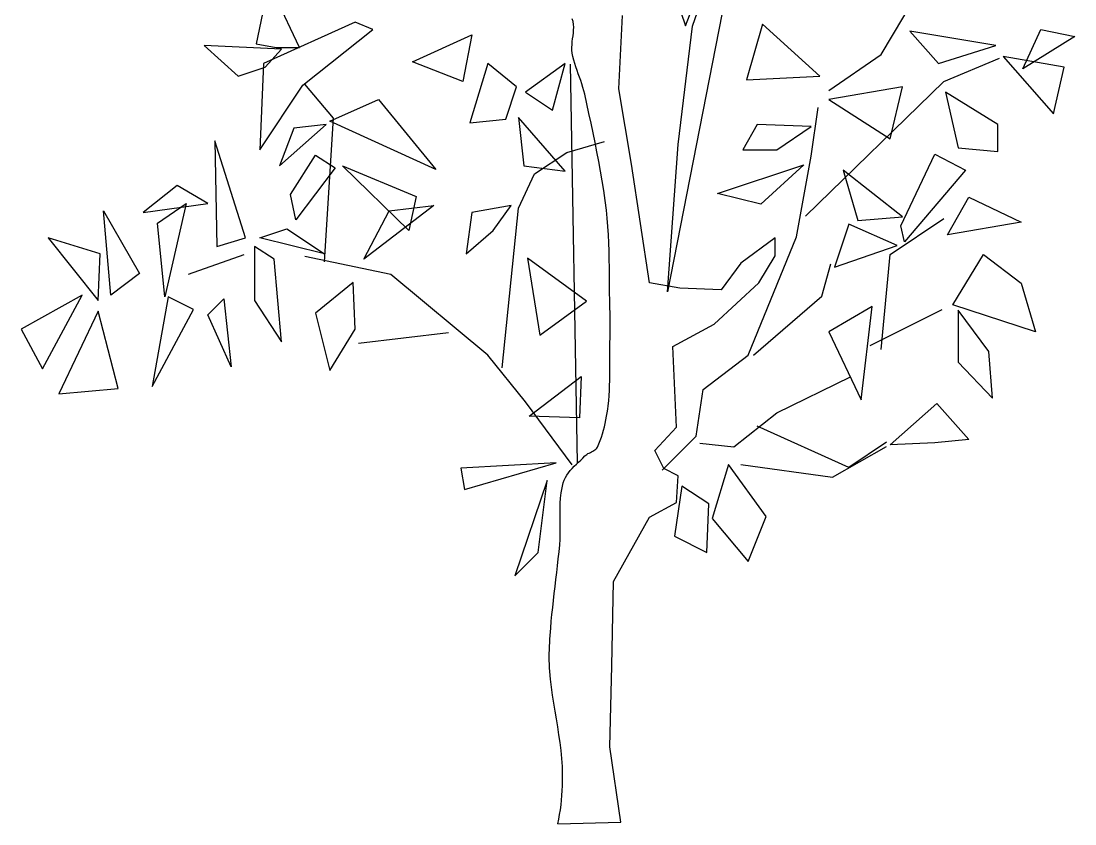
# Model space of a CAD drawing. Extents: x 1908 to 3976, y 613 to 4309.
# Drawn here: x 1972 to 3836, y 613 to 2034 of the extents above; entities that cross this region are included whole.
import ezdxf

# ---------------------------------------------------------------- set-up
doc = ezdxf.new("R2010")
doc.units = 0
doc.header["$MEASUREMENT"] = 0
doc.layers.get('0').update_dxf_attribs({"linetype": 'CONTINUOUS'})

msp = doc.modelspace()

# ---------------------------------------------------------------- linework, layer by layer
at = {"color": 7, "linetype": 'Continuous'}
for p, q in [((3258.2907, 2281.8668), (3115.3571, 1554.4934)), ((3159.826, 2024.5861), (3232.8811, 2237.3988)), ((3109.0047, 2139.3305), (3147.1201, 2024.9837)), ((3493.3375, 1974.1627), (3591.8026, 2139.3305)), ((2410.2176, 2101.2149), (2387.9835, 1993.2206)), ((2464.2147, 1986.8679), (2410.2176, 2101.2149)), ((3147.1201, 2024.9837), (3175.7071, 2098.0385)), ((2948.4467, 2032.5307), (2947.0142, 2037.2915)), ((2949.2565, 2027.6662), (2948.4467, 2032.5307)), ((3029.5975, 1913.4159), (3035.9502, 2043.6444)), ((2562.6802, 2031.3361), (2400.6887, 1958.2812)), ((2470.5673, 1920.1654), (2594.4432, 2018.6309)), ((2594.4432, 2018.6309), (2562.6802, 2031.3361)), ((2949.0372, 2012.6162), (2949.4431, 2017.6926)), ((2949.5524, 2022.7148), (2949.2565, 2027.6662)), ((2949.4431, 2017.6926), (2949.5524, 2022.7148)), ((3134.415, 1814.9504), (3159.826, 2024.5861)), ((3283.7014, 2028.1599), (3255.1147, 1929.6946)), ((3385.3429, 1936.047), (3283.7014, 2028.1599)), ((3544.158, 2015.4545), (3594.9789, 1958.2812)), ((3696.6208, 1990.0443), (3544.158, 2015.4545)), ((3744.2653, 1948.7523), (3776.0284, 2018.6309)), ((3776.0284, 2018.6309), (3836.3781, 2005.9258)), ((2664.3222, 1961.4576), (2769.1401, 2009.1021)), ((2769.1401, 2009.1021), (2753.2586, 1926.5182)), ((2946.6198, 1992.0967), (2947.1263, 1997.226)), ((2947.1263, 1997.226), (2947.7704, 2002.3666)), ((2947.7704, 2002.3666), (2948.4432, 2007.5022)), ((2948.4432, 2007.5022), (2949.0372, 2012.6162)), ((3836.3781, 2005.9258), (3744.2653, 1948.7523)), ((2432.4517, 1983.6915), (2295.8706, 1990.0443)), ((2295.8706, 1990.0443), (2356.2205, 1936.047)), ((2387.9835, 1993.2206), (2422.9228, 1986.8679)), ((2403.865, 1951.9285), (2432.4517, 1983.6915)), ((2422.9228, 1986.8679), (2464.2147, 1986.8679)), ((2946.3603, 1986.9954), (2946.6198, 1992.0967)), ((2946.4549, 1981.9382), (2946.3603, 1986.9954)), ((2947.0142, 1976.9419), (2946.4549, 1981.9382)), ((2948.2274, 1970.7049), (2947.0142, 1976.9419)), ((3594.9789, 1958.2812), (3696.6208, 1990.0443)), ((2400.6887, 1958.2812), (2394.3361, 1805.8186)), ((2753.2586, 1926.5182), (2664.3222, 1961.4576)), ((2797.7269, 1958.2812), (2765.9639, 1853.4632)), ((2848.5477, 1916.9892), (2797.7269, 1958.2812)), ((2934.308, 1958.2812), (2864.4292, 1907.4603)), ((2912.0737, 1875.6973), (2934.308, 1958.2812)), ((2949.7388, 1964.5398), (2948.2274, 1970.7049)), ((2951.4942, 1958.4325), (2949.7388, 1964.5398)), ((2953.438, 1952.3701), (2951.4942, 1958.4325)), ((3401.2244, 1910.6367), (3493.3375, 1974.1627)), ((3604.5081, 1926.5182), (3702.9732, 1967.81)), ((3709.3259, 1970.9865), (3798.2623, 1869.3447)), ((3817.3202, 1951.9285), (3709.3259, 1970.9865)), ((2356.2205, 1936.047), (2403.865, 1951.9285)), ((2956.5419, 1251.9506), (2943.8368, 1957.09)), ((2955.5164, 1946.3393), (2953.438, 1952.3701)), ((2957.6746, 1940.3268), (2955.5164, 1946.3393)), ((2959.8584, 1934.3192), (2957.6746, 1940.3268)), ((3798.2623, 1869.3447), (3817.3202, 1951.9285)), ((2524.5651, 1861.4038), (2473.7442, 1921.7535)), ((2962.0131, 1928.3029), (2959.8584, 1934.3192)), ((2964.0837, 1922.2648), (2962.0131, 1928.3029)), ((2966.016, 1916.1919), (2964.0837, 1922.2648)), ((3255.1147, 1929.6946), (3385.3429, 1936.047)), ((3359.9326, 1688.2953), (3604.5081, 1926.5182)), ((2394.3361, 1805.8186), (2470.5673, 1920.1654)), ((2829.49, 1859.8157), (2848.5477, 1916.9892)), ((2864.4292, 1907.4603), (2912.0737, 1875.6973)), ((2967.7561, 1910.0703), (2966.016, 1916.1919)), ((2969.2485, 1903.8867), (2967.7561, 1910.0703)), ((2972.9404, 1886.9137), (2969.2485, 1903.8867)), ((3051.831, 1780.011), (3029.5975, 1913.4159)), ((3531.4529, 1916.9892), (3401.2244, 1894.7552)), ((3509.219, 1824.8763), (3531.4529, 1916.9892)), ((3607.6841, 1907.4603), (3629.9184, 1808.9948)), ((3699.7972, 1850.287), (3607.6841, 1907.4603)), ((2518.2119, 1856.6394), (2603.9722, 1894.7552)), ((2603.9722, 1894.7552), (2705.6139, 1770.8794)), ((2976.6281, 1869.9324), (2972.9404, 1886.9137)), ((3401.2244, 1894.7552), (3509.219, 1824.8763)), ((2980.2854, 1852.9404), (2976.6281, 1869.9324)), ((3369.4613, 1794.7013), (3382.1672, 1880.4617)), ((2429.2755, 1777.2318), (2511.8593, 1850.287)), ((2511.8593, 1850.287), (2454.6858, 1843.9342)), ((2508.6833, 1607.2995), (2524.5651, 1861.4038)), ((2705.6139, 1770.8794), (2518.2119, 1856.6394)), ((2765.9639, 1853.4632), (2829.49, 1859.8157)), ((2851.724, 1862.9921), (2861.253, 1777.2318)), ((2934.308, 1767.703), (2851.724, 1862.9921)), ((2983.8849, 1835.9341), (2980.2854, 1852.9404)), ((3274.1722, 1850.287), (3248.762, 1805.8186)), ((3369.4613, 1847.1106), (3274.1722, 1850.287)), ((3309.1117, 1805.8186), (3369.4613, 1847.1106)), ((3699.7972, 1802.6424), (3699.7972, 1850.287)), ((2454.6858, 1843.9342), (2429.2755, 1777.2318)), ((2987.3996, 1818.9106), (2983.8849, 1835.9341)), ((2314.9285, 1821.7001), (2318.1049, 1634.2981)), ((2368.9256, 1650.1797), (2314.9285, 1821.7001)), ((2937.4847, 1801.0541), (3004.1865, 1820.112)), ((2990.8029, 1801.8672), (2987.3996, 1818.9106)), ((3115.3571, 1554.4934), (3134.415, 1814.9504)), ((3629.9184, 1808.9948), (3699.7972, 1802.6424)), ((2448.3332, 1726.4109), (2492.8016, 1796.2897)), ((2492.8016, 1796.2897), (2527.7408, 1774.0554)), ((2880.3111, 1762.9383), (2937.4847, 1801.0541)), ((2994.0672, 1784.8006), (2990.8029, 1801.8672)), ((3248.762, 1805.8186), (3309.1117, 1805.8186)), ((3344.0518, 1651.7677), (3369.4613, 1794.7013)), ((3528.2765, 1671.2227), (3588.6266, 1798.2749)), ((3588.6266, 1798.2749), (3642.6235, 1769.688)), ((2527.7408, 1774.0554), (2457.8622, 1681.9427)), ((2540.4461, 1777.2318), (2670.6744, 1723.2348)), ((2657.9693, 1662.8848), (2540.4461, 1777.2318)), ((2861.253, 1777.2318), (2934.308, 1767.703)), ((2997.1655, 1767.7079), (2994.0672, 1784.8006)), ((3083.5947, 1570.3749), (3051.831, 1780.011)), ((3204.2938, 1728.3961), (3356.7562, 1779.217)), ((3356.7562, 1779.217), (3280.525, 1709.3385)), ((2851.7244, 1702.5886), (2880.3111, 1762.9383)), ((3000.0711, 1750.5862), (2997.1655, 1767.7079)), ((3426.635, 1769.688), (3452.0453, 1680.7515)), ((3531.4529, 1687.1043), (3426.635, 1769.688)), ((3642.6235, 1769.688), (3534.6293, 1642.6359)), ((2248.2261, 1742.2924), (2187.8764, 1694.6478)), ((2302.2234, 1710.5294), (2248.2261, 1742.2924)), ((3002.7575, 1733.4319), (3000.0711, 1750.5862)), ((2457.8622, 1681.9427), (2448.3332, 1726.4109)), ((2670.6744, 1723.2348), (2657.9693, 1662.8848)), ((3005.1976, 1716.2426), (3002.7575, 1733.4319)), ((3007.3639, 1699.015), (3005.1976, 1716.2426)), ((3280.525, 1709.3385), (3204.2938, 1728.3961)), ((3610.8605, 1655.3412), (3648.9762, 1722.0435)), ((3648.9762, 1722.0435), (3741.089, 1677.5755)), ((2117.9976, 1697.8242), (2181.5236, 1586.6536)), ((2130.7029, 1548.5378), (2117.9976, 1697.8242)), ((2187.8764, 1694.6478), (2302.2234, 1710.5294)), ((2213.2867, 1675.5903), (2264.1076, 1710.5294)), ((2264.1076, 1710.5294), (2225.992, 1545.3616)), ((2702.4375, 1707.3533), (2578.5617, 1612.0642)), ((2578.5617, 1612.0642), (2623.0299, 1697.8242)), ((2623.0299, 1697.8242), (2702.4375, 1707.3533)), ((2839.0189, 1707.3533), (2769.1399, 1694.6478)), ((2807.2559, 1662.8848), (2839.0189, 1707.3533)), ((2823.1376, 1419.8975), (2851.7244, 1702.5886)), ((3008.884, 1684.5324), (3007.3639, 1699.015)), ((2769.1399, 1694.6478), (2759.611, 1621.593)), ((3010.0807, 1670.0242), (3008.884, 1684.5324)), ((3452.0453, 1680.7515), (3531.4529, 1687.1043)), ((3509.219, 1620.4018), (3604.5081, 1683.9279)), ((2225.992, 1545.3616), (2213.2867, 1675.5903)), ((2394.3361, 1650.1797), (2441.9806, 1666.0612)), ((2441.9806, 1666.0612), (2508.6831, 1621.593)), ((2759.611, 1621.593), (2807.2559, 1662.8848)), ((3010.9987, 1655.4943), (3010.0807, 1670.0242)), ((3436.1638, 1674.3989), (3410.7535, 1598.1679)), ((3521.9241, 1636.2833), (3436.1638, 1674.3989)), ((3534.6293, 1642.6359), (3528.2765, 1671.2227)), ((3741.089, 1677.5755), (3610.8605, 1655.3412)), ((2019.5323, 1650.1797), (2108.4688, 1539.009)), ((2111.6452, 1621.593), (2019.5323, 1650.1797)), ((2318.1049, 1634.2981), (2368.9256, 1650.1797)), ((2508.6831, 1621.593), (2394.3361, 1650.1797)), ((3011.6789, 1640.9456), (3010.9987, 1655.4943)), ((3012.1654, 1626.3823), (3011.6789, 1640.9456)), ((3305.936, 1649.7825), (3245.5863, 1605.3143)), ((3258.2907, 1442.1316), (3344.0518, 1651.7677)), ((3305.936, 1618.0195), (3305.936, 1649.7825)), ((2384.8071, 1634.2981), (2384.8071, 1539.009)), ((2419.7466, 1612.0642), (2384.8071, 1634.2981)), ((3012.5006, 1611.8075), (3012.1654, 1626.3823)), ((3410.7535, 1598.1679), (3521.9241, 1636.2833)), ((2108.4688, 1539.009), (2111.6452, 1621.593)), ((2365.7496, 1620.0046), (2267.2843, 1585.0652)), ((2432.4517, 1465.954), (2419.7466, 1612.0642)), ((2626.2068, 1585.0652), (2473.7442, 1616.8283)), ((2972.4234, 1537.8179), (2867.6052, 1614.0494)), ((2867.6052, 1614.0494), (2889.8397, 1477.4682)), ((3012.7265, 1597.2247), (3012.5006, 1611.8075)), ((3245.5863, 1605.3143), (3210.6469, 1557.6698)), ((3277.3493, 1570.3749), (3305.936, 1618.0195)), ((3388.5199, 1546.9496), (3404.4015, 1604.1231)), ((3493.3375, 1452.0577), (3509.219, 1620.4018)), ((3620.3896, 1531.4653), (3674.3865, 1620.4018)), ((3674.3865, 1620.4018), (3741.089, 1569.5809)), ((2181.5236, 1586.6536), (2130.7029, 1548.5378)), ((2797.7271, 1442.1316), (2626.2068, 1585.0652)), ((3012.8862, 1582.638), (3012.7265, 1597.2247)), ((2559.5038, 1570.7721), (2492.8016, 1516.7751)), ((2562.6802, 1488.1881), (2559.5038, 1570.7721)), ((3013.0225, 1568.0503), (3012.8862, 1582.638)), ((3013.1776, 1553.4654), (3013.0225, 1568.0503)), ((3137.592, 1560.8461), (3083.5947, 1570.3749)), ((3197.9417, 1497.3201), (3277.3493, 1570.3749)), ((3741.089, 1569.5809), (3766.4993, 1483.8207)), ((2079.8821, 1548.5378), (1971.8877, 1488.1881)), ((2010.0033, 1418.3095), (2079.8821, 1548.5378)), ((3013.3944, 1538.887), (3013.1776, 1553.4654)), ((3210.6469, 1557.6698), (3137.592, 1560.8461)), ((2232.3446, 1545.3616), (2203.7579, 1386.5465)), ((2276.8129, 1523.1275), (2232.3446, 1545.3616)), ((2302.2234, 1513.5986), (2330.81, 1542.1854)), ((2330.81, 1542.1854), (2343.5152, 1421.4858)), ((2384.8071, 1539.009), (2432.4517, 1465.954)), ((2889.8397, 1477.4682), (2972.4234, 1537.8179)), ((3013.7166, 1524.3184), (3013.3944, 1538.887)), ((3267.8202, 1442.1316), (3388.5199, 1546.9496)), ((3766.4993, 1483.8207), (3620.3896, 1531.4653)), ((2108.4688, 1519.9512), (2038.59, 1373.8412)), ((2143.4082, 1383.3702), (2108.4688, 1519.9512)), ((2203.7579, 1386.5465), (2276.8129, 1523.1275)), ((2343.5152, 1421.4858), (2302.2234, 1513.5986)), ((2492.8016, 1516.7751), (2518.2119, 1415.1332)), ((3013.8427, 1519.0262), (3013.7166, 1524.3184)), ((3013.9397, 1513.7331), (3013.8427, 1519.0262)), ((3014.0098, 1508.4395), (3013.9397, 1513.7331)), ((3477.4559, 1528.2891), (3401.2244, 1483.8207)), ((3458.398, 1363.1212), (3477.4559, 1528.2891)), ((3474.2796, 1459.6014), (3601.332, 1523.1275)), ((3629.9184, 1521.9363), (3629.9184, 1429.8235)), ((3683.9156, 1448.8814), (3629.9184, 1521.9363)), ((3014.0546, 1503.1457), (3014.0098, 1508.4395)), ((3014.076, 1497.8514), (3014.0546, 1503.1457)), ((3014.055, 1487.2623), (3014.0753, 1492.5567)), ((3014.0753, 1492.5567), (3014.076, 1497.8514)), ((3124.8866, 1457.6162), (3197.9417, 1497.3201)), ((1971.8877, 1488.1881), (2010.0033, 1418.3095)), ((2518.2119, 1415.1332), (2562.6802, 1488.1881)), ((2727.8483, 1481.8356), (2569.0331, 1462.7778)), ((3013.8921, 1471.3792), (3013.9615, 1476.6735)), ((3013.9615, 1476.6735), (3014.0164, 1481.9678)), ((3014.0164, 1481.9678), (3014.055, 1487.2623)), ((3401.2244, 1483.8207), (3458.398, 1363.1212)), ((3013.5979, 1451.7859), (3013.7166, 1460.7922)), ((3013.7166, 1460.7922), (3013.8098, 1466.0856)), ((3013.8098, 1466.0856), (3013.8921, 1471.3792)), ((3131.2386, 1314.6826), (3124.8866, 1457.6162)), ((2864.4295, 1359.5477), (2797.7271, 1442.1316)), ((3013.5548, 1442.7724), (3013.5979, 1451.7859)), ((3013.5562, 1433.7542), (3013.5548, 1442.7724)), ((3178.8831, 1381.7818), (3258.2907, 1442.1316)), ((3690.268, 1366.2975), (3683.9156, 1448.8814)), ((3013.572, 1424.7338), (3013.5562, 1433.7542)), ((3013.572, 1415.7139), (3013.572, 1424.7338)), ((3629.9184, 1429.8235), (3690.268, 1366.2975)), ((2870.7816, 1334.5345), (2962.8947, 1404.4132)), ((2962.8947, 1404.4132), (2959.7183, 1331.3581)), ((3013.3993, 1397.685), (3013.5244, 1406.6968)), ((3013.5244, 1406.6968), (3013.572, 1415.7139)), ((3309.1124, 1340.4899), (3439.3409, 1404.016)), ((2038.59, 1373.8412), (2143.4082, 1383.3702)), ((3012.7948, 1379.6885), (3013.1664, 1388.6815)), ((3013.1664, 1388.6815), (3013.3993, 1397.685)), ((3166.1787, 1299.1979), (3178.8831, 1381.7818)), ((3010.5403, 1352.7979), (3011.5122, 1361.7442)), ((3011.5122, 1361.7442), (3012.2533, 1370.7085)), ((3012.2533, 1370.7085), (3012.7948, 1379.6885)), ((2947.0138, 1248.3771), (2864.4295, 1359.5477)), ((3008.7992, 1340.2983), (3009.7231, 1346.5492)), ((3009.7231, 1346.5492), (3010.5403, 1352.7979)), ((3509.219, 1283.7136), (3591.8026, 1356.7684)), ((3591.8026, 1356.7684), (3648.9762, 1293.2425)), ((2959.7183, 1331.3581), (2870.7816, 1334.5345)), ((3005.2866, 1321.6282), (3006.5912, 1327.8286)), ((3006.5912, 1327.8286), (3007.7586, 1334.055)), ((3007.7586, 1334.055), (3008.7992, 1340.2983)), ((3232.8811, 1280.1401), (3309.1124, 1340.4899)), ((3000.4515, 1303.2773), (3002.2268, 1309.3431)), ((3002.2268, 1309.3431), (3003.8352, 1315.4631)), ((3003.8352, 1315.4631), (3005.2866, 1321.6282)), ((3093.1235, 1273.3906), (3131.2386, 1314.6826)), ((3436.1638, 1243.6126), (3274.1722, 1316.6678)), ((2994.0252, 1285.4984), (2996.3613, 1291.3456)), ((2996.3613, 1291.3456), (2998.4999, 1297.2749)), ((2998.4999, 1297.2749), (3000.4515, 1303.2773)), ((3105.829, 1238.8482), (3166.1787, 1299.1979)), ((3502.8662, 1288.081), (3436.1638, 1243.6126)), ((3588.6266, 1286.89), (3509.219, 1283.7136)), ((3648.9762, 1293.2425), (3588.6266, 1286.89)), ((2972.807, 1266.757), (2974.8293, 1267.967)), ((2974.8293, 1267.967), (2976.9482, 1269.0779)), ((2976.9482, 1269.0779), (2979.1145, 1270.1342)), ((2979.1145, 1270.1342), (2981.2794, 1271.1804)), ((2981.2794, 1271.1804), (2983.3931, 1272.2615)), ((2983.3931, 1272.2615), (2985.4074, 1273.4213)), ((2985.4074, 1273.4213), (2987.2724, 1274.7049)), ((2987.2724, 1274.7049), (2988.9396, 1276.1567)), ((2988.9396, 1276.1567), (2990.3588, 1277.8213)), ((2990.3588, 1277.8213), (2991.4824, 1279.743)), ((2991.4824, 1279.743), (2994.0252, 1285.4984)), ((3109.005, 1241.6276), (3093.1235, 1273.3906)), ((3172.5311, 1286.4928), (3232.8811, 1280.1401)), ((3407.5771, 1226.5401), (3502.8662, 1280.5373)), ((2918.4265, 1251.9506), (2750.082, 1242.4216)), ((2756.4346, 1204.306), (2918.4265, 1251.9506)), ((2950.6343, 1245.6138), (2954.3704, 1249.3046)), ((2954.3704, 1249.3046), (2958.1614, 1252.9484)), ((2958.1614, 1252.9484), (2961.9455, 1256.5714)), ((2961.9455, 1256.5714), (2965.6612, 1260.2002)), ((2965.6612, 1260.2002), (2969.2485, 1263.8614)), ((2969.2485, 1263.8614), (2970.93, 1265.4033)), ((2970.93, 1265.4033), (2972.807, 1266.757)), ((2750.082, 1242.4216), (2756.4346, 1204.306)), ((2937.4534, 1229.8441), (2940.362, 1233.9905)), ((2940.362, 1233.9905), (2943.5685, 1237.9831)), ((2943.5685, 1237.9831), (2947.0131, 1241.8486)), ((2947.0131, 1241.8486), (2950.6343, 1245.6138)), ((3134.4157, 1228.9224), (3109.005, 1241.6276)), ((3223.3517, 1248.7743), (3194.7647, 1153.4851)), ((3290.0538, 1156.6615), (3223.3517, 1248.7743)), ((3245.5856, 1248.7743), (3407.5771, 1226.5401)), ((2902.5446, 1220.1875), (2845.3711, 1051.8433)), ((2886.6635, 1093.1352), (2902.5446, 1220.1875)), ((2928.9759, 1207.3609), (2931.1327, 1216.2169)), ((2931.1327, 1216.2169), (2932.7781, 1220.984)), ((2932.7781, 1220.984), (2934.9053, 1225.5176)), ((2934.9053, 1225.5176), (2937.4534, 1229.8441)), ((3131.2386, 1181.2778), (3134.4157, 1228.9224)), ((2926.3823, 1189.3675), (2927.4236, 1198.4062)), ((2927.4236, 1198.4062), (2928.9759, 1207.3609)), ((3140.7677, 1210.6586), (3128.0626, 1121.7222)), ((3188.4123, 1178.8955), (3140.7677, 1210.6586)), ((2925.4643, 1171.0962), (2925.7603, 1180.2594)), ((2925.7603, 1180.2594), (2926.3823, 1189.3675)), ((3083.5947, 1155.8675), (3131.2386, 1181.2778)), ((3185.2359, 1093.1352), (3188.4123, 1178.8955)), ((2925.4039, 1161.8926), (2925.4643, 1171.0962)), ((2925.4839, 1152.6631), (2925.4039, 1161.8926)), ((3258.2907, 1077.2539), (3290.0538, 1156.6615)), ((2925.614, 1143.422), (2925.4839, 1152.6631)), ((2925.7014, 1134.1841), (2925.614, 1143.422)), ((3020.0687, 1041.5205), (3083.5947, 1155.8675)), ((3194.7647, 1153.4851), (3258.2907, 1077.2539)), ((2925.3764, 1115.7758), (2925.6533, 1124.964)), ((2925.6533, 1124.964), (2925.7014, 1134.1841)), ((3128.0626, 1121.7222), (3185.2359, 1093.1352)), ((2923.6457, 1094.3078), (2924.7801, 1106.6344)), ((2924.7801, 1106.6344), (2925.3764, 1115.7758)), ((2845.3711, 1051.8433), (2886.6635, 1093.1352)), ((2921.0414, 1069.6865), (2922.3909, 1081.9927)), ((2922.3909, 1081.9927), (2923.6457, 1094.3078)), ((2919.6236, 1057.387), (2921.0414, 1069.6865)), ((2916.6847, 1032.7981), (2918.1628, 1045.0917)), ((2918.1628, 1045.0917), (2919.6236, 1057.387)), ((2915.2154, 1020.5037), (2916.6847, 1032.7981)), ((3016.8923, 892.2341), (3020.0687, 1041.5205)), ((2912.4052, 995.9032), (2913.7801, 1008.2064)), ((2913.7801, 1008.2064), (2915.2154, 1020.5037)), ((2911.1162, 983.5923), (2912.4052, 995.9032)), ((2908.8986, 958.9364), (2909.9386, 971.2707)), ((2909.9386, 971.2707), (2911.1162, 983.5923)), ((2907.9459, 946.2501), (2908.4111, 952.597)), ((2908.4111, 952.597), (2908.8986, 958.9364)), ((2906.8106, 927.1781), (2907.1332, 933.539)), ((2907.1332, 933.539), (2907.5158, 939.8969)), ((2907.5158, 939.8969), (2907.9459, 946.2501)), ((2906.3325, 908.0938), (2906.3978, 914.4538)), ((2906.3978, 914.4538), (2906.5616, 920.8158)), ((2906.5616, 920.8158), (2906.8106, 927.1781)), ((2906.3786, 901.7372), (2906.3325, 908.0938)), ((2906.5483, 895.3859), (2906.3786, 901.7372)), ((2906.8549, 889.0413), (2906.5483, 895.3859)), ((2907.3102, 882.7051), (2906.8549, 889.0413)), ((2908.6907, 868.6239), (2907.3102, 882.7051)), ((3013.7159, 749.3006), (3016.8923, 892.2341)), ((2910.4027, 854.5765), (2908.6907, 868.6239)), ((2912.3721, 840.5554), (2910.4027, 854.5765)), ((2914.5258, 826.5536), (2912.3721, 840.5554)), ((2916.7901, 812.5637), (2914.5258, 826.5536)), ((2919.0907, 798.5786), (2916.7901, 812.5637)), ((2921.3547, 784.5907), (2919.0907, 798.5786)), ((2923.508, 770.5934), (2921.3547, 784.5907)), ((2925.4778, 756.5788), (2923.508, 770.5934)), ((2927.1893, 742.5401), (2925.4778, 756.5788)), ((3032.7738, 615.8957), (3013.7159, 749.3006)), ((2928.5696, 728.47), (2927.1893, 742.5401)), ((2929.5447, 714.3609), (2928.5696, 728.47)), ((2929.8998, 705.8671), (2929.5447, 714.3609)), ((2930.0692, 697.3572), (2929.8998, 705.8671)), ((2930.0523, 688.8377), (2930.0692, 697.3572)), ((2928.8901, 663.2811), (2929.4622, 671.7935)), ((2929.4622, 671.7935), (2929.8501, 680.3145)), ((2929.8501, 680.3145), (2930.0523, 688.8377)), ((2927.1931, 646.3051), (2928.1335, 654.7829)), ((2928.1335, 654.7829), (2928.8901, 663.2811)), ((2924.7628, 629.4352), (2926.0695, 637.854)), ((2926.0695, 637.854), (2927.1931, 646.3051)), ((2921.6039, 612.7191), (2923.2744, 621.0548)), ((2921.6039, 612.7191), (3032.7738, 615.8957)), ((2923.2744, 621.0548), (2924.7628, 629.4352))]:
    msp.add_line(p, q, dxfattribs=at)

doc.saveas('drawing.dxf')
